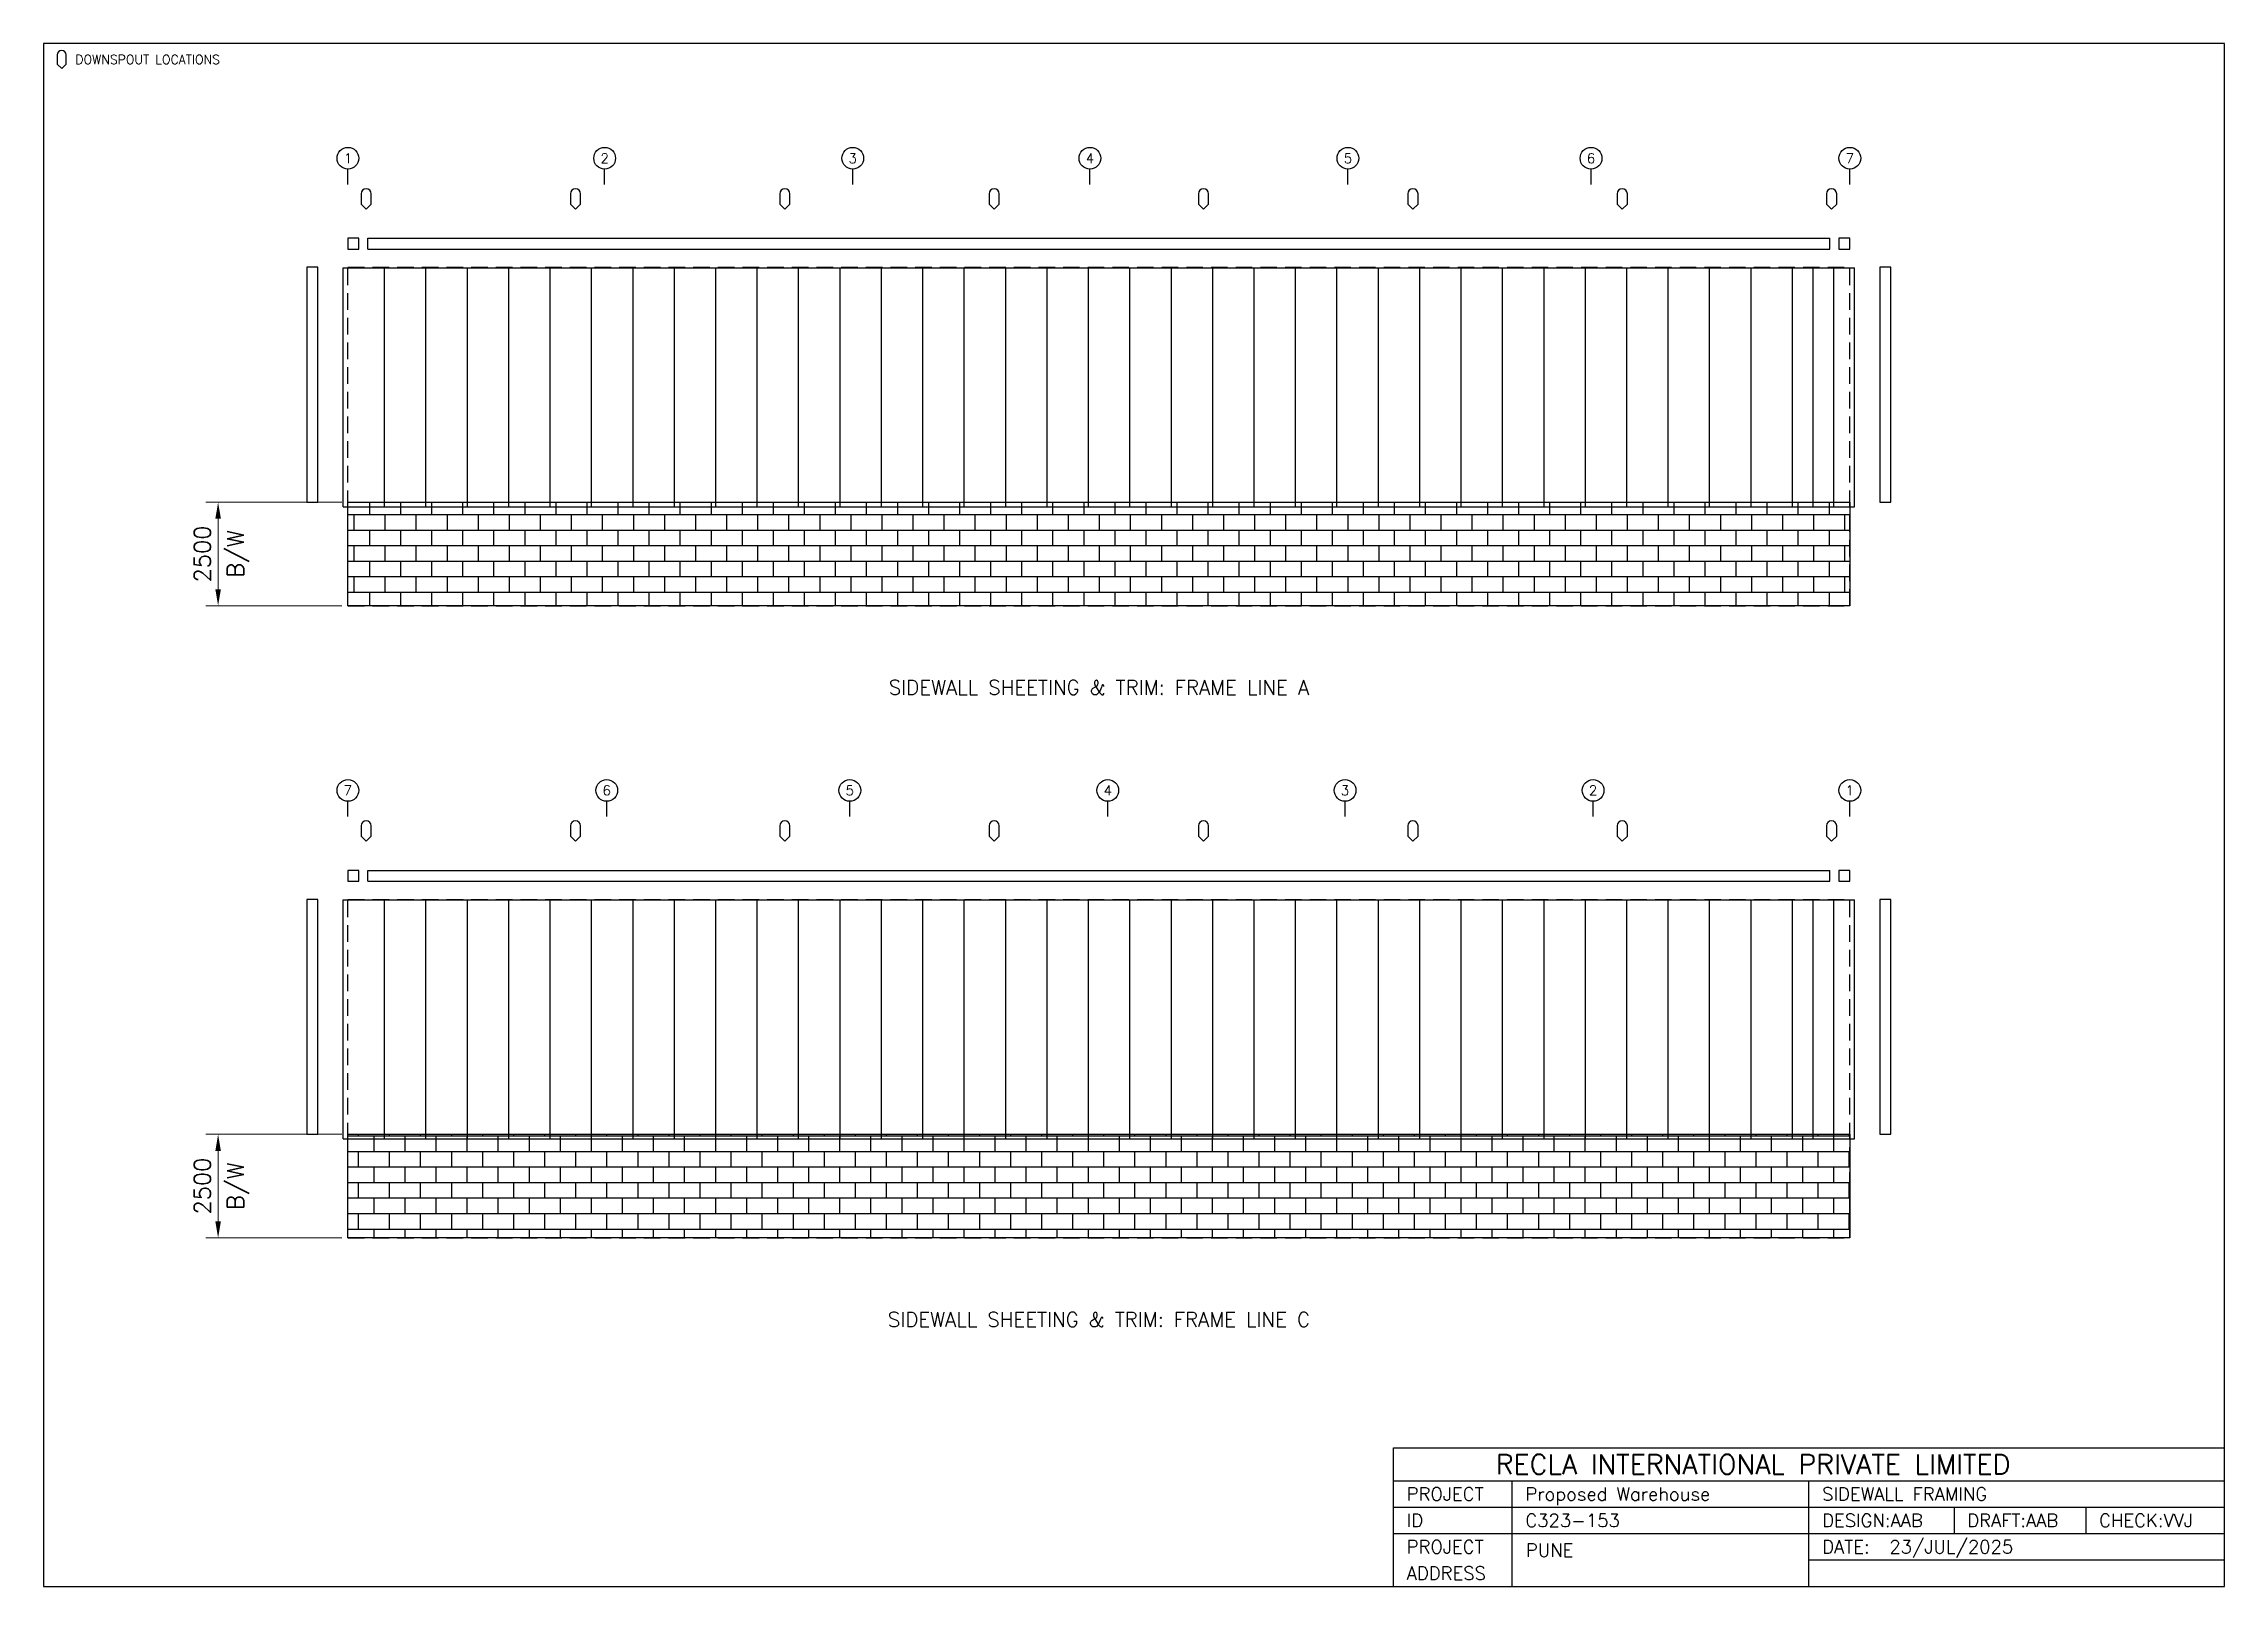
# Model space of a CAD drawing. Extents: x 0 to 52664, y 0 to 37241.
import ezdxf
from ezdxf.enums import TextEntityAlignment as Align

# ---------------------------------------------------------------- set-up
doc = ezdxf.new("R2010")
doc.units = 0
doc.header["$MEASUREMENT"] = 0
doc.linetypes.add('CONTIN', pattern=[0])
doc.linetypes.add('DASHED', pattern=[595.62, 398.12, -197.5])
doc.layers.get('0').update_dxf_attribs({"linetype": 'CONTIN'})
doc.layers.get('Defpoints').update_dxf_attribs({"linetype": 'CONTINUOUS'})
for name, color, linetype in [('1', 7, 'CONTIN'), ('12', 6, 'CONTIN'), ('13', 1, 'CONTIN'), ('14', 7, 'CONTIN'), ('15', 7, 'CONTIN'), ('2', 6, 'CONTIN'), ('22', 7, 'CONTIN'), ('5', 5, 'DASHED')]:
    doc.layers.add(name, color=color, linetype=linetype)
doc.styles.add('SIMPLEX', font='SIMPLEX')
doc.dimstyles.new('FOR PLAN', dxfattribs={"dimscale": 200, "dimtxt": 2, "dimasz": 2, "dimexe": 1.5, "dimexo": 0.75, "dimgap": 0.9, "dimtad": 1, "dimdec": 0, "dimzin": 0, "dimdsep": 46, "dimtxsty": 'SIMPLEX', "dimcen": 0.09, "dimclrd": 6, "dimclre": 6, "dimclrt": 7, "dimadec": 0, "dimazin": 0, "dimtfac": 1, "dimtdec": 0, "dimtmove": 0, "dimatfit": 3, "dimfxl": 1, "dimtolj": 1, "dimtzin": 0, "dimlwd": 0, "dimlwe": 0, "dimarcsym": 0})

# ---------------------------------------------------------------- blocks, each defined once
blk = doc.blocks.new('SHIELD')
for p, q in [((-12.7, 38.1), (-12.7, 12.7)), ((-12.7, 12.7), (0, 0)), ((0, 0), (12.7, 12.7)), ((12.7, 12.7), (12.7, 38.1))]:
    blk.add_line(p, q)
blk.add_arc((0, 38.1), 12.7, 0, 180)
blk = doc.blocks.new('SW1PNL')
at = {"linetype": 'Continuous'}
h = blk.add_hatch(dxfattribs=at)
h.set_pattern_fill('BRICK', color=256, scale=1500)
h.paths.add_polyline_path([(0, 2500), (36270, 2500), (36270, 0), (0, 0)])
blk.add_lwpolyline([(0, 2500), (36270, 2500), (36270, 0), (0, 0)], close=True, dxfattribs=at)
at = {"layer": '1'}
for p, q in [((0, 8870.68652), (0, 8607.92871)), ((262.757416, 8870.68652), (0, 8870.68652)), ((0, 8607.92871), (262.757416, 8607.92871)), ((262.757416, 8607.92871), (262.757416, 8870.68652)), ((481.721893, 8607.92871), (481.721893, 8870.68652)), ((481.721893, 8870.68652), (35788.2813, 8870.68652)), ((481.721893, 8607.92871), (35788.2813, 8607.92871)), ((35788.2813, 8607.92871), (35788.2813, 8870.68652)), ((36007.2422, 8870.68652), (36007.2422, 8607.92871)), ((36270, 8870.68652), (36007.2422, 8870.68652)), ((36007.2422, 8607.92871), (36270, 8607.92871)), ((36270, 8607.92871), (36270, 8870.68652)), ((-728.1355, 8169.99951), (-990.89307, 8169.99951)), ((-990.89307, 8169.99951), (-990.89307, 2500)), ((-728.1355, 2500), (-728.1355, 8169.99951)), ((-115.03503, 8159.99951), (884.964966, 8159.99951)), ((-115.03503, 2390), (-115.03503, 8159.99951)), ((884.964966, 2390), (884.964966, 8159.99951)), ((884.964966, 8159.99951), (1884.96497, 8159.99951)), ((884.964966, 2390), (884.964966, 8159.99951)), ((1884.96497, 2390), (1884.96497, 8159.99951)), ((1884.96497, 8159.99951), (2884.96484, 8159.99951)), ((1884.96497, 2390), (1884.96497, 8159.99951)), ((2884.96484, 2390), (2884.96484, 8159.99951)), ((2884.96484, 8159.99951), (3884.96509, 8159.99951)), ((2884.96484, 2390), (2884.96484, 8159.99951)), ((3884.96509, 2390), (3884.96509, 8159.99951)), ((3884.96509, 8159.99951), (4884.96533, 8159.99951)), ((3884.96509, 2390), (3884.96509, 8159.99951)), ((4884.96533, 2390), (4884.96533, 8159.99951)), ((4884.96533, 8159.99951), (5884.96533, 8159.99951)), ((4884.96533, 2390), (4884.96533, 8159.99951)), ((5884.96533, 2390), (5884.96533, 8159.99951)), ((5884.96533, 8159.99951), (6884.96533, 8159.99951)), ((5884.96533, 2390), (5884.96533, 8159.99951)), ((6884.96533, 2390), (6884.96533, 8159.99951)), ((6884.96533, 8159.99951), (7884.96533, 8159.99951)), ((6884.96533, 2390), (6884.96533, 8159.99951)), ((7884.96533, 2390), (7884.96533, 8159.99951)), ((7884.96533, 8159.99951), (8884.96484, 8159.99951)), ((7884.96533, 2390), (7884.96533, 8159.99951)), ((8884.96484, 2390), (8884.96484, 8159.99951)), ((8884.96484, 8159.99951), (9884.96582, 8159.99951)), ((8884.96484, 2390), (8884.96484, 8159.99951)), ((9884.96582, 2390), (9884.96582, 8159.99951)), ((9884.96582, 8159.99951), (10884.9658, 8159.99951)), ((9884.96582, 2390), (9884.96582, 8159.99951)), ((10884.9648, 8159.99951), (11884.9648, 8159.99951)), ((10884.9648, 2390), (10884.9648, 8159.99951)), ((10884.9658, 2390), (10884.9658, 8159.99951)), ((11884.9648, 2390), (11884.9648, 8159.99951)), ((11884.9648, 8159.99951), (12884.9648, 8159.99951)), ((11884.9648, 2390), (11884.9648, 8159.99951)), ((12884.9648, 2390), (12884.9648, 8159.99951)), ((12884.9648, 8159.99951), (13884.9648, 8159.99951)), ((12884.9648, 2390), (12884.9648, 8159.99951)), ((13884.9648, 2390), (13884.9648, 8159.99951)), ((13884.9648, 8159.99951), (14884.9629, 8159.99951)), ((13884.9648, 2390), (13884.9648, 8159.99951)), ((14884.9629, 2390), (14884.9629, 8159.99951)), ((14884.9668, 8159.99951), (15884.9648, 8159.99951)), ((14884.9668, 2390), (14884.9668, 8159.99951)), ((15884.9648, 2390), (15884.9648, 8159.99951)), ((15884.9648, 8159.99951), (16884.9648, 8159.99951)), ((15884.9648, 2390), (15884.9648, 8159.99951)), ((16884.9648, 2390), (16884.9648, 8159.99951)), ((16884.9648, 8159.99951), (17884.9629, 8159.99951)), ((16884.9648, 2390), (16884.9648, 8159.99951)), ((17884.9629, 2390), (17884.9629, 8159.99951)), ((17884.9648, 8159.99951), (18884.9648, 8159.99951)), ((17884.9648, 2390), (17884.9648, 8159.99951)), ((18884.9648, 2390), (18884.9648, 8159.99951)), ((18884.9648, 8159.99951), (19884.9648, 8159.99951)), ((18884.9648, 2390), (18884.9648, 8159.99951)), ((19884.9648, 2390), (19884.9648, 8159.99951)), ((19884.9648, 8159.99951), (20884.9648, 8159.99951)), ((19884.9648, 2390), (19884.9648, 8159.99951)), ((20884.9648, 2390), (20884.9648, 8159.99951)), ((20884.9648, 8159.99951), (21884.9648, 8159.99951)), ((20884.9648, 2390), (20884.9648, 8159.99951)), ((21884.9648, 2390), (21884.9648, 8159.99951)), ((21884.9648, 8159.99951), (22884.9648, 8159.99951)), ((21884.9648, 2390), (21884.9648, 8159.99951)), ((22884.9648, 2390), (22884.9648, 8159.99951)), ((22884.9648, 8159.99951), (23884.9648, 8159.99951)), ((22884.9648, 2390), (22884.9648, 8159.99951)), ((23884.9648, 2390), (23884.9648, 8159.99951)), ((23884.9648, 8159.99951), (24884.9648, 8159.99951)), ((23884.9648, 2390), (23884.9648, 8159.99951)), ((24884.9648, 2390), (24884.9648, 8159.99951)), ((24884.9648, 8159.99951), (25884.9629, 8159.99951)), ((24884.9648, 2390), (24884.9648, 8159.99951)), ((25884.9629, 2390), (25884.9629, 8159.99951)), ((25884.9648, 8159.99951), (26884.9668, 8159.99951)), ((25884.9648, 2390), (25884.9648, 8159.99951)), ((26884.9668, 2390), (26884.9668, 8159.99951)), ((26884.9668, 8159.99951), (27884.9668, 8159.99951)), ((26884.9668, 2390), (26884.9668, 8159.99951)), ((27884.9668, 2390), (27884.9668, 8159.99951)), ((27884.9668, 8159.99951), (28884.9668, 8159.99951)), ((27884.9668, 2390), (27884.9668, 8159.99951)), ((28884.9668, 2390), (28884.9668, 8159.99951)), ((28884.9668, 8159.99951), (29884.9668, 8159.99951)), ((28884.9668, 2390), (28884.9668, 8159.99951)), ((29884.9668, 2390), (29884.9668, 8159.99951)), ((29884.9668, 8159.99951), (30884.9668, 8159.99951)), ((29884.9668, 2390), (29884.9668, 8159.99951)), ((30884.9668, 2390), (30884.9668, 8159.99951)), ((30884.9668, 8159.99951), (31884.9668, 8159.99951)), ((30884.9668, 2390), (30884.9668, 8159.99951)), ((31884.9668, 2390), (31884.9668, 8159.99951)), ((31884.9668, 8159.99951), (32884.9648, 8159.99951)), ((31884.9668, 2390), (31884.9668, 8159.99951)), ((32884.9648, 2390), (32884.9648, 8159.99951)), ((32884.9648, 8159.99951), (33884.9688, 8159.99951)), ((32884.9648, 2390), (32884.9648, 8159.99951)), ((33884.9648, 8159.99951), (34884.9648, 8159.99951)), ((33884.9648, 2390), (33884.9648, 8159.99951)), ((33884.9688, 2390), (33884.9688, 8159.99951)), ((34884.9648, 2390), (34884.9648, 8159.99951)), ((34884.9648, 8159.99951), (35884.9648, 8159.99951)), ((34884.9648, 2390), (34884.9648, 8159.99951)), ((35384.9609, 8159.99951), (36384.9648, 8159.99951)), ((35384.9609, 2390), (35384.9609, 8159.99951)), ((35884.9648, 2390), (35884.9648, 8159.99951)), ((36384.9648, 2390), (36384.9648, 8159.99951)), ((37260.8203, 8169.99951), (36998.0625, 8169.99951)), ((36998.0625, 8169.99951), (36998.0625, 2500)), ((37260.8203, 2500), (37260.8203, 8169.99951)), ((-990.89307, 2500), (-728.1355, 2500)), ((-115.03503, 2390), (884.964966, 2390)), ((884.964966, 2390), (1884.96497, 2390)), ((1884.96497, 2390), (2884.96484, 2390)), ((2884.96484, 2390), (3884.96509, 2390)), ((3884.96509, 2390), (4884.96533, 2390)), ((4884.96533, 2390), (5884.96533, 2390)), ((5884.96533, 2390), (6884.96533, 2390)), ((6884.96533, 2390), (7884.96533, 2390)), ((7884.96533, 2390), (8884.96484, 2390)), ((8884.96484, 2390), (9884.96582, 2390)), ((9884.96582, 2390), (10884.9658, 2390)), ((10884.9648, 2390), (11884.9648, 2390)), ((11884.9648, 2390), (12884.9648, 2390)), ((12884.9648, 2390), (13884.9648, 2390)), ((13884.9648, 2390), (14884.9629, 2390)), ((14884.9668, 2390), (15884.9648, 2390)), ((15884.9648, 2390), (16884.9648, 2390)), ((16884.9648, 2390), (17884.9629, 2390)), ((17884.9648, 2390), (18884.9648, 2390)), ((18884.9648, 2390), (19884.9648, 2390)), ((19884.9648, 2390), (20884.9648, 2390)), ((20884.9648, 2390), (21884.9648, 2390)), ((21884.9648, 2390), (22884.9648, 2390)), ((22884.9648, 2390), (23884.9648, 2390)), ((23884.9648, 2390), (24884.9648, 2390)), ((24884.9648, 2390), (25884.9629, 2390)), ((25884.9648, 2390), (26884.9668, 2390)), ((26884.9668, 2390), (27884.9668, 2390)), ((27884.9668, 2390), (28884.9668, 2390)), ((28884.9668, 2390), (29884.9668, 2390)), ((29884.9668, 2390), (30884.9668, 2390)), ((30884.9668, 2390), (31884.9668, 2390)), ((31884.9668, 2390), (32884.9648, 2390)), ((32884.9648, 2390), (33884.9688, 2390)), ((33884.9648, 2390), (34884.9648, 2390)), ((34884.9648, 2390), (35884.9648, 2390)), ((35384.9609, 2390), (36384.9648, 2390)), ((36998.0625, 2500), (37260.8203, 2500))]:
    blk.add_line(p, q, dxfattribs=at)
at = {"layer": '12'}
for p, q in [((0, 10171.335), (0, 10539.1953)), ((6200, 10171.335), (6200, 10539.1953)), ((12190, 10171.335), (12190, 10539.1953)), ((17920, 10171.335), (17920, 10539.1953)), ((24150, 10171.335), (24150, 10539.1953)), ((30020, 10171.335), (30020, 10539.1953)), ((36270, 10171.335), (36270, 10539.1953))]:
    blk.add_line(p, q, dxfattribs=at)
at = {"layer": '13'}
for centre in [(0, 10801.9531), (6200, 10801.9531), (12190, 10801.9531), (17920, 10801.9531), (24150, 10801.9531), (30020, 10801.9531), (36270, 10801.9531)]:
    blk.add_circle(centre, 262.757416, dxfattribs=at)
at = {"layer": '5'}
for p, q in [((0, 0), (0, 8169.99951)), ((0, 8169.99951), (36270, 8169.99951)), ((36270, 0), (36270, 8169.99951)), ((0, 0), (0, 2500)), ((0, 2500), (36270, 2500)), ((36270, 0), (36270, 2500)), ((0, 0), (36270, 0))]:
    blk.add_line(p, q, dxfattribs=at)
at = {"layer": '2', "xscale": 9.69823072, "yscale": 9.69823072, "zscale": 9.69823072}
for p in [(439.99997, 9573.56152), (5495.70068, 9573.56152), (10551.4004, 9573.56152), (15607.0996, 9573.56152), (20662.9004, 9573.56152), (25718.5996, 9573.56152), (30774.3008, 9573.56152), (35830, 9573.56152)]:
    blk.add_blockref('SHIELD', p, dxfattribs=at)
at = {"layer": '13', "style": 'SIMPLEX'}
for s, p in [('1', (0, 10683.7119)), ('2', (6200, 10683.7119)), ('3', (12190, 10683.7119)), ('4', (17920, 10683.7119)), ('5', (24150, 10683.7119)), ('6', (30020, 10683.7119)), ('7', (36270, 10683.7119))]:
    blk.add_text(s, height=236.481659, dxfattribs=at).set_placement(p, align=Align.CENTER)
at = {"layer": '15', "style": 'SIMPLEX'}
blk.add_text('SIDEWALL SHEETING & TRIM: FRAME LINE A', height=350.343201, dxfattribs=at).set_placement((18135, -2145.8521), align=Align.CENTER)
blk = doc.blocks.new('*U32')
at = {"linetype": 'Continuous'}
h = blk.add_hatch(dxfattribs=at)
h.set_pattern_fill('BRICK', color=256, scale=1500)
h.set_pattern_definition([(0, (-36270, 0), (0, 375), []), (90, (-36270, 0), (-750, 5e-14), [375, -375]), (90, (-35895, 0), (-750, 5e-14), [-375, 375])])
h.paths.add_polyline_path([(-36270, 2500), (0, 2500), (0, 0), (-36270, 0)])
blk.add_lwpolyline([(-36270, 2500), (0, 2500), (0, 0), (-36270, 0)], close=True, dxfattribs=at)
blk = doc.blocks.new('SW2PNL')
at = {"layer": '1'}
for p, q in [((0, 8870.68652), (0, 8607.92871)), ((262.757416, 8870.68652), (0, 8870.68652)), ((0, 8607.92871), (262.757416, 8607.92871)), ((262.757416, 8607.92871), (262.757416, 8870.68652)), ((481.721893, 8607.92871), (481.721893, 8870.68652)), ((481.721893, 8870.68652), (35788.2813, 8870.68652)), ((481.721893, 8607.92871), (35788.2813, 8607.92871)), ((35788.2813, 8607.92871), (35788.2813, 8870.68652)), ((36007.2422, 8870.68652), (36007.2422, 8607.92871)), ((36270, 8870.68652), (36007.2422, 8870.68652)), ((36007.2422, 8607.92871), (36270, 8607.92871)), ((36270, 8607.92871), (36270, 8870.68652)), ((-728.1355, 8169.99951), (-990.89307, 8169.99951)), ((-990.89307, 8169.99951), (-990.89307, 2500)), ((-728.1355, 2500), (-728.1355, 8169.99951)), ((-115.03503, 8159.99951), (884.964966, 8159.99951)), ((-115.03503, 2390), (-115.03503, 8159.99951)), ((884.964966, 2390), (884.964966, 8159.99951)), ((884.964966, 8159.99951), (1884.96497, 8159.99951)), ((884.964966, 2390), (884.964966, 8159.99951)), ((1884.96497, 2390), (1884.96497, 8159.99951)), ((1884.96497, 8159.99951), (2884.96484, 8159.99951)), ((1884.96497, 2390), (1884.96497, 8159.99951)), ((2884.96484, 2390), (2884.96484, 8159.99951)), ((2884.96484, 8159.99951), (3884.96509, 8159.99951)), ((2884.96484, 2390), (2884.96484, 8159.99951)), ((3884.96509, 2390), (3884.96509, 8159.99951)), ((3884.96509, 8159.99951), (4884.96533, 8159.99951)), ((3884.96509, 2390), (3884.96509, 8159.99951)), ((4884.96533, 2390), (4884.96533, 8159.99951)), ((4884.96533, 8159.99951), (5884.96533, 8159.99951)), ((4884.96533, 2390), (4884.96533, 8159.99951)), ((5884.96533, 2390), (5884.96533, 8159.99951)), ((5884.96533, 8159.99951), (6884.96533, 8159.99951)), ((5884.96533, 2390), (5884.96533, 8159.99951)), ((6884.96533, 2390), (6884.96533, 8159.99951)), ((6884.96533, 8159.99951), (7884.96533, 8159.99951)), ((6884.96533, 2390), (6884.96533, 8159.99951)), ((7884.96533, 2390), (7884.96533, 8159.99951)), ((7884.96533, 8159.99951), (8884.96484, 8159.99951)), ((7884.96533, 2390), (7884.96533, 8159.99951)), ((8884.96484, 2390), (8884.96484, 8159.99951)), ((8884.96484, 8159.99951), (9884.96582, 8159.99951)), ((8884.96484, 2390), (8884.96484, 8159.99951)), ((9884.96582, 2390), (9884.96582, 8159.99951)), ((9884.96582, 8159.99951), (10884.9658, 8159.99951)), ((9884.96582, 2390), (9884.96582, 8159.99951)), ((10884.9648, 8159.99951), (11884.9648, 8159.99951)), ((10884.9648, 2390), (10884.9648, 8159.99951)), ((10884.9658, 2390), (10884.9658, 8159.99951)), ((11884.9648, 2390), (11884.9648, 8159.99951)), ((11884.9648, 8159.99951), (12884.9648, 8159.99951)), ((11884.9648, 2390), (11884.9648, 8159.99951)), ((12884.9648, 2390), (12884.9648, 8159.99951)), ((12884.9648, 8159.99951), (13884.9648, 8159.99951)), ((12884.9648, 2390), (12884.9648, 8159.99951)), ((13884.9648, 2390), (13884.9648, 8159.99951)), ((13884.9648, 8159.99951), (14884.9629, 8159.99951)), ((13884.9648, 2390), (13884.9648, 8159.99951)), ((14884.9629, 2390), (14884.9629, 8159.99951)), ((14884.9668, 8159.99951), (15884.9648, 8159.99951)), ((14884.9668, 2390), (14884.9668, 8159.99951)), ((15884.9648, 2390), (15884.9648, 8159.99951)), ((15884.9648, 8159.99951), (16884.9648, 8159.99951)), ((15884.9648, 2390), (15884.9648, 8159.99951)), ((16884.9648, 2390), (16884.9648, 8159.99951)), ((16884.9648, 8159.99951), (17884.9629, 8159.99951)), ((16884.9648, 2390), (16884.9648, 8159.99951)), ((17884.9629, 2390), (17884.9629, 8159.99951)), ((17884.9648, 8159.99951), (18884.9648, 8159.99951)), ((17884.9648, 2390), (17884.9648, 8159.99951)), ((18884.9648, 2390), (18884.9648, 8159.99951)), ((18884.9648, 8159.99951), (19884.9648, 8159.99951)), ((18884.9648, 2390), (18884.9648, 8159.99951)), ((19884.9648, 2390), (19884.9648, 8159.99951)), ((19884.9648, 8159.99951), (20884.9648, 8159.99951)), ((19884.9648, 2390), (19884.9648, 8159.99951)), ((20884.9648, 2390), (20884.9648, 8159.99951)), ((20884.9648, 8159.99951), (21884.9648, 8159.99951)), ((20884.9648, 2390), (20884.9648, 8159.99951)), ((21884.9648, 2390), (21884.9648, 8159.99951)), ((21884.9648, 8159.99951), (22884.9648, 8159.99951)), ((21884.9648, 2390), (21884.9648, 8159.99951)), ((22884.9648, 2390), (22884.9648, 8159.99951)), ((22884.9648, 8159.99951), (23884.9648, 8159.99951)), ((22884.9648, 2390), (22884.9648, 8159.99951)), ((23884.9648, 2390), (23884.9648, 8159.99951)), ((23884.9648, 8159.99951), (24884.9648, 8159.99951)), ((23884.9648, 2390), (23884.9648, 8159.99951)), ((24884.9648, 2390), (24884.9648, 8159.99951)), ((24884.9648, 8159.99951), (25884.9629, 8159.99951)), ((24884.9648, 2390), (24884.9648, 8159.99951)), ((25884.9629, 2390), (25884.9629, 8159.99951)), ((25884.9648, 8159.99951), (26884.9668, 8159.99951)), ((25884.9648, 2390), (25884.9648, 8159.99951)), ((26884.9668, 2390), (26884.9668, 8159.99951)), ((26884.9668, 8159.99951), (27884.9668, 8159.99951)), ((26884.9668, 2390), (26884.9668, 8159.99951)), ((27884.9668, 2390), (27884.9668, 8159.99951)), ((27884.9668, 8159.99951), (28884.9668, 8159.99951)), ((27884.9668, 2390), (27884.9668, 8159.99951)), ((28884.9668, 2390), (28884.9668, 8159.99951)), ((28884.9668, 8159.99951), (29884.9668, 8159.99951)), ((28884.9668, 2390), (28884.9668, 8159.99951)), ((29884.9668, 2390), (29884.9668, 8159.99951)), ((29884.9668, 8159.99951), (30884.9668, 8159.99951)), ((29884.9668, 2390), (29884.9668, 8159.99951)), ((30884.9668, 2390), (30884.9668, 8159.99951)), ((30884.9668, 8159.99951), (31884.9668, 8159.99951)), ((30884.9668, 2390), (30884.9668, 8159.99951)), ((31884.9668, 2390), (31884.9668, 8159.99951)), ((31884.9668, 8159.99951), (32884.9648, 8159.99951)), ((31884.9668, 2390), (31884.9668, 8159.99951)), ((32884.9648, 2390), (32884.9648, 8159.99951)), ((32884.9648, 8159.99951), (33884.9688, 8159.99951)), ((32884.9648, 2390), (32884.9648, 8159.99951)), ((33884.9648, 8159.99951), (34884.9648, 8159.99951)), ((33884.9648, 2390), (33884.9648, 8159.99951)), ((33884.9688, 2390), (33884.9688, 8159.99951)), ((34884.9648, 2390), (34884.9648, 8159.99951)), ((34884.9648, 8159.99951), (35884.9648, 8159.99951)), ((34884.9648, 2390), (34884.9648, 8159.99951)), ((35384.9609, 8159.99951), (36384.9648, 8159.99951)), ((35384.9609, 2390), (35384.9609, 8159.99951)), ((35884.9648, 2390), (35884.9648, 8159.99951)), ((36384.9648, 2390), (36384.9648, 8159.99951)), ((37260.8203, 8169.99951), (36998.0625, 8169.99951)), ((36998.0625, 8169.99951), (36998.0625, 2500)), ((37260.8203, 2500), (37260.8203, 8169.99951)), ((-990.89307, 2500), (-728.1355, 2500)), ((-115.03503, 2390), (884.964966, 2390)), ((884.964966, 2390), (1884.96497, 2390)), ((1884.96497, 2390), (2884.96484, 2390)), ((2884.96484, 2390), (3884.96509, 2390)), ((3884.96509, 2390), (4884.96533, 2390)), ((4884.96533, 2390), (5884.96533, 2390)), ((5884.96533, 2390), (6884.96533, 2390)), ((6884.96533, 2390), (7884.96533, 2390)), ((7884.96533, 2390), (8884.96484, 2390)), ((8884.96484, 2390), (9884.96582, 2390)), ((9884.96582, 2390), (10884.9658, 2390)), ((10884.9648, 2390), (11884.9648, 2390)), ((11884.9648, 2390), (12884.9648, 2390)), ((12884.9648, 2390), (13884.9648, 2390)), ((13884.9648, 2390), (14884.9629, 2390)), ((14884.9668, 2390), (15884.9648, 2390)), ((15884.9648, 2390), (16884.9648, 2390)), ((16884.9648, 2390), (17884.9629, 2390)), ((17884.9648, 2390), (18884.9648, 2390)), ((18884.9648, 2390), (19884.9648, 2390)), ((19884.9648, 2390), (20884.9648, 2390)), ((20884.9648, 2390), (21884.9648, 2390)), ((21884.9648, 2390), (22884.9648, 2390)), ((22884.9648, 2390), (23884.9648, 2390)), ((23884.9648, 2390), (24884.9648, 2390)), ((24884.9648, 2390), (25884.9629, 2390)), ((25884.9648, 2390), (26884.9668, 2390)), ((26884.9668, 2390), (27884.9668, 2390)), ((27884.9668, 2390), (28884.9668, 2390)), ((28884.9668, 2390), (29884.9668, 2390)), ((29884.9668, 2390), (30884.9668, 2390)), ((30884.9668, 2390), (31884.9668, 2390)), ((31884.9668, 2390), (32884.9648, 2390)), ((32884.9648, 2390), (33884.9688, 2390)), ((33884.9648, 2390), (34884.9648, 2390)), ((34884.9648, 2390), (35884.9648, 2390)), ((35384.9609, 2390), (36384.9648, 2390)), ((36998.0625, 2500), (37260.8203, 2500))]:
    blk.add_line(p, q, dxfattribs=at)
at = {"layer": '12'}
for p, q in [((0, 10171.335), (0, 10539.1953)), ((6250, 10171.335), (6250, 10539.1953)), ((12120, 10171.335), (12120, 10539.1953)), ((18350, 10171.335), (18350, 10539.1953)), ((24080, 10171.335), (24080, 10539.1953)), ((30070, 10171.335), (30070, 10539.1953)), ((36270, 10171.335), (36270, 10539.1953))]:
    blk.add_line(p, q, dxfattribs=at)
at = {"layer": '13'}
for centre in [(0, 10801.9531), (6250, 10801.9531), (12120, 10801.9531), (18350, 10801.9531), (24080, 10801.9531), (30070, 10801.9531), (36270, 10801.9531)]:
    blk.add_circle(centre, 262.757416, dxfattribs=at)
at = {"layer": '5'}
for p, q in [((0, 0), (0, 8169.99951)), ((0, 8169.99951), (36270, 8169.99951)), ((36270, 0), (36270, 8169.99951)), ((0, 0), (0, 2500)), ((0, 2500), (36270, 2500)), ((36270, 0), (36270, 2500)), ((0, 0), (36270, 0))]:
    blk.add_line(p, q, dxfattribs=at)
at = {"linetype": 'Continuous'}
blk.add_blockref('*U32', (36270, 0), dxfattribs=at)
at = {"layer": '2', "xscale": 9.69823072, "yscale": 9.69823072, "zscale": 9.69823072}
for p in [(439.99997, 9573.56152), (5495.70068, 9573.56152), (10551.4004, 9573.56152), (15607.0996, 9573.56152), (20662.9004, 9573.56152), (25718.5996, 9573.56152), (30774.3008, 9573.56152), (35830, 9573.56152)]:
    blk.add_blockref('SHIELD', p, dxfattribs=at)
at = {"layer": '13', "style": 'SIMPLEX'}
for s, p in [('7', (0, 10683.7119)), ('6', (6250, 10683.7119)), ('5', (12120, 10683.7119)), ('4', (18350, 10683.7119)), ('3', (24080, 10683.7119)), ('2', (30070, 10683.7119)), ('1', (36270, 10683.7119))]:
    blk.add_text(s, height=236.481659, dxfattribs=at).set_placement(p, align=Align.CENTER)
at = {"layer": '15', "style": 'SIMPLEX'}
blk.add_text('SIDEWALL SHEETING & TRIM: FRAME LINE C', height=350.343201, dxfattribs=at).set_placement((18135, -2145.8521), align=Align.CENTER)
blk = doc.blocks.new('TBL_DOWN')
at = {"layer": '2', "xscale": 8.62064932, "yscale": 8.62064932, "zscale": 8.62064932}
blk.add_blockref('SHIELD', (437.928986, -602.1524), dxfattribs=at)
at = {"layer": '14', "style": 'SIMPLEX'}
blk.add_text('DOWNSPOUT LOCATIONS', height=218.964493, dxfattribs=at).set_placement((766.375671, -492.67011))
blk = doc.blocks.new('*D383535')
at = {"color": 6, "linetype": 'Continuous', "lineweight": 0}
for p, q in [((7199, 10913), (3914, 10913)), ((4214, 8813), (4214, 10513)), ((7199, 8413), (3914, 8413))]:
    blk.add_line(p, q, dxfattribs=at)
at = {"color": 6, "linetype": 'Continuous'}
for points in [[(4281, 10513), (4147, 10513), (4214, 10913)], [(4147, 8813), (4281, 8813), (4214, 8413)]]:
    blk.add_solid(points, dxfattribs=at)
at = {"layer": 'Defpoints', "color": 0, "linetype": 'Continuous'}
for p in [(4214, 10913), (7349, 10913), (7349, 8413)]:
    blk.add_point(p, dxfattribs=at)
at = {"color": 7, "linetype": 'Continuous', "char_height": 400, "attachment_point": 5, "rotation": 90, "style": 'SIMPLEX'}
for s, insert in [('\\A1;2500', (3834, 9663)), ('B/W', (4699, 9663))]:
    blk.add_mtext(s, dxfattribs=dict(at, insert=insert))
blk = doc.blocks.new('*D403737')
at = {"color": 6, "linetype": 'Continuous', "lineweight": 0}
for p, q in [((7199, 10913), (3914, 10913)), ((4214, 8813), (4214, 10513)), ((7199, 8413), (3914, 8413))]:
    blk.add_line(p, q, dxfattribs=at)
at = {"color": 6, "linetype": 'Continuous'}
for points in [[(4281, 10513), (4147, 10513), (4214, 10913)], [(4147, 8813), (4281, 8813), (4214, 8413)]]:
    blk.add_solid(points, dxfattribs=at)
at = {"layer": 'Defpoints', "color": 0, "linetype": 'Continuous'}
for p in [(4214, 10913), (7349, 10913), (7349, 8413)]:
    blk.add_point(p, dxfattribs=at)
at = {"color": 7, "linetype": 'Continuous', "char_height": 400, "attachment_point": 5, "rotation": 90, "style": 'SIMPLEX'}
for s, insert in [('\\A1;2500', (3834, 9663)), ('B/W', (4699, 9663))]:
    blk.add_mtext(s, dxfattribs=dict(at, insert=insert))
blk = doc.blocks.new('zw$D8C9')
at = {"linetype": 'Continuous'}
dim = blk.add_linear_dim(base=(-3134.7, 2500), p1=(0, 0), p2=(0, 2500), angle=90, text='<>\\XB/W', dimstyle='FOR PLAN', override={"dimtxsty": 'SIMPLEX'}, dxfattribs=at)
dim.commit()
dim.dimension.update_dxf_attribs({"geometry": '*D403737', "text_midpoint": (-3134.7, 1250), "insert": (-7348.9, -8412.9)})

msp = doc.modelspace()

# ---------------------------------------------------------------- linework, layer by layer
for p, q in [((32599.2, 0), (32599.2, 3344.2)), ((32599.2, 3344.2), (52664.3, 3344.2)), ((52664.3, 0), (52664.3, 3344.2)), ((32599.2, 2548), (52664.3, 2548)), ((35465.7, 0), (35465.7, 2548)), ((42631.8, 0), (42631.8, 2548)), ((32599.2, 1911), (52664.3, 1911)), ((46135.2, 1911), (46135.2, 1274)), ((49320.1, 1911), (49320.1, 1274)), ((32599.2, 1274), (52664.3, 1274)), ((42631.8, 637), (52664.3, 637)), ((32599.2, 0), (52664.3, 0))]:
    msp.add_line(p, q)
at = {"layer": '22'}
for p, q in [((52664.3, 37241.2), (0, 37241.2)), ((0, 37241.2), (0, 0)), ((52664.3, 0), (52664.3, 37241.2)), ((0, 0), (52664.3, 0))]:
    msp.add_line(p, q, dxfattribs=at)

# ---------------------------------------------------------------- block references
for name, p in [('TBL_DOWN', (0, 37241.2)), ('SW1PNL', (7348.9, 23671.2)), ('SW2PNL', (7348.9, 8412.9))]:
    msp.add_blockref(name, p)
at = {"linetype": 'Continuous'}
msp.add_blockref('zw$D8C9', (7348.9, 23671.2), dxfattribs=at)

# ---------------------------------------------------------------- texts
at = {"layer": '14', "style": 'SIMPLEX'}
for s, height, p in [('RECLA INTERNATIONAL PRIVATE LIMITED', 477.741, (35067.6, 2707.2)), ('PROJECT', 318.49, (32917.7, 2070.2)), ('Proposed Warehouse', 318.494, (35784.2, 2070.2)), ('SIDEWALL FRAMING', 318.494, (42950.3, 2070.2)), ('ID', 318.49, (32917.7, 1433.2)), ('C323-153', 318.49, (35784.2, 1433.2)), ('DESIGN:AAB', 318.49, (42950.3, 1433.2)), ('DRAFT:AAB', 318.49, (46453.7, 1433.2)), ('CHECK:VVJ', 318.49, (49638.6, 1433.2)), ('PROJECT', 318.49, (32917.7, 796.2)), ('DATE:', 318.49, (42950.3, 796.2)), ('23/JUL/2025', 318.494, (44574.6, 796.2)), ('PUNE', 318.49, (35796.4, 714.6)), ('ADDRESS', 318.49, (32917.7, 159.2))]:
    msp.add_text(s, height=height, dxfattribs=at).set_placement(p)

# ---------------------------------------------------------------- dimensions: what is measured, and where the dimension line sits
at = {"linetype": 'Continuous'}
dim = msp.add_linear_dim(base=(4214.1, 10912.9), p1=(7348.9, 8412.9), p2=(7348.9, 10912.9), angle=90, text='<>\\XB/W', dimstyle='FOR PLAN', override={"dimtxsty": 'SIMPLEX'}, dxfattribs=at)
dim.commit()
dim.dimension.update_dxf_attribs({"geometry": '*D383535', "text_midpoint": (4214.1, 9662.9)})

doc.saveas('drawing.dxf')
